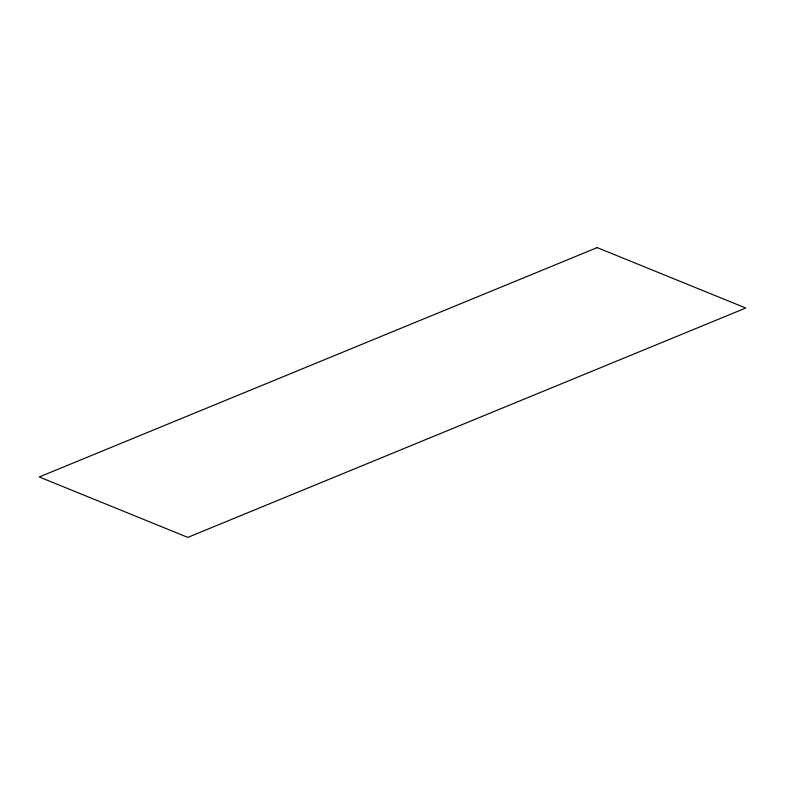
<?xml version="1.0" encoding="UTF-8"?>
<svg xmlns="http://www.w3.org/2000/svg" width="785" height="785" viewBox="0 0 785 785"><rect width="100%" height="100%" fill="white"/><g stroke="black" fill="none" stroke-linecap="round" stroke-linejoin="round"><path stroke-width="1.18" d="M597.179 247.609L39.25 476.966L187.821 537.391L745.75 308.034L597.179 247.609"/></g></svg>
